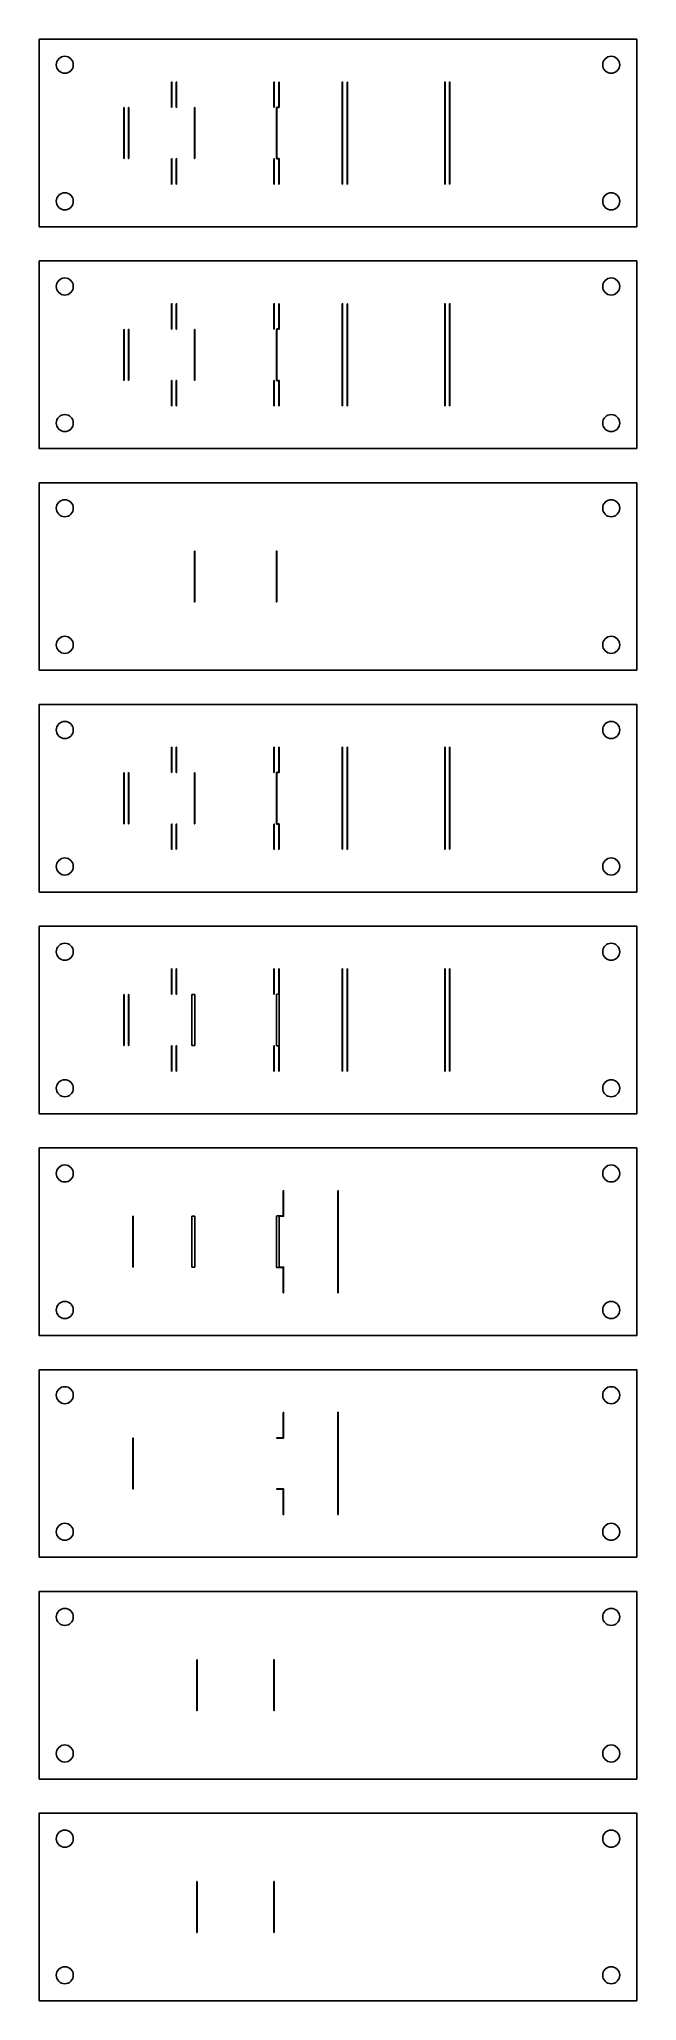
# Model space of a CAD drawing. Header units: metres. Extents: x -69 to 105, y -27 to 547.
import ezdxf

# ---------------------------------------------------------------- set-up
doc = ezdxf.new("R2010")
doc.units = ezdxf.units.M

msp = doc.modelspace()

# ---------------------------------------------------------------- linework, layer by layer
for points in [[(105.48, 492.14), (-69.48, 492.14), (-69.48, 547.09), (105.48, 547.09), (105.48, 492.14)], [(-59.5, 539.61), (-59.55, 540.1), (-59.69, 540.57), (-59.92, 541), (-60.23, 541.38), (-60.61, 541.69), (-61.04, 541.92), (-61.51, 542.07), (-62, 542.11), (-62.49, 542.07), (-62.96, 541.92), (-63.39, 541.69), (-63.77, 541.38), (-64.08, 541), (-64.31, 540.57), (-64.45, 540.1), (-64.5, 539.61), (-64.45, 539.13), (-64.31, 538.66), (-64.08, 538.23), (-63.77, 537.85), (-63.39, 537.54), (-62.96, 537.31), (-62.49, 537.16), (-62, 537.11), (-61.51, 537.16), (-61.04, 537.31), (-60.61, 537.54), (-60.23, 537.85), (-59.92, 538.23), (-59.69, 538.66), (-59.55, 539.13), (-59.5, 539.61)], [(100.5, 539.61), (100.45, 540.1), (100.31, 540.57), (100.08, 541), (99.77, 541.38), (99.39, 541.69), (98.96, 541.92), (98.49, 542.07), (98, 542.11), (97.51, 542.07), (97.04, 541.92), (96.61, 541.69), (96.23, 541.38), (95.92, 541), (95.69, 540.57), (95.55, 540.1), (95.5, 539.61), (95.55, 539.13), (95.69, 538.66), (95.92, 538.23), (96.23, 537.85), (96.61, 537.54), (97.04, 537.31), (97.51, 537.16), (98, 537.11), (98.49, 537.16), (98.96, 537.31), (99.39, 537.54), (99.77, 537.85), (100.08, 538.23), (100.31, 538.66), (100.45, 539.13), (100.5, 539.61)], [(-30.65, 527.17), (-30.65, 534.56), (-30.75, 534.56), (-30.75, 527.17), (-30.75, 527.17), (-30.65, 527.17)], [(-29.35, 534.56), (-29.35, 527.17), (-29.25, 527.17), (-29.25, 527.17), (-29.25, 527.17), (-29.25, 534.56), (-29.35, 534.56)], [(-0.65, 527.17), (-0.65, 534.56), (-0.75, 534.56), (-0.75, 527.17), (-0.75, 527.17), (-0.65, 527.17)], [(0.65, 534.56), (0.65, 527.21), (0.05, 527.21), (0, 527.17), (0.05, 527.17), (0.05, 527.17), (0.05, 527.16), (0.05, 527.16), (0.05, 527.11), (0.75, 527.11), (0.75, 527.12), (0.75, 534.56), (0.65, 534.56)], [(19.35, 504.67), (19.35, 534.56), (19.25, 534.56), (19.25, 504.67), (19.35, 504.67)], [(20.65, 534.56), (20.65, 504.67), (20.75, 504.67), (20.75, 534.56), (20.65, 534.56)], [(49.35, 504.67), (49.35, 534.56), (49.25, 534.56), (49.25, 504.67), (49.35, 504.67)], [(50.75, 504.67), (50.75, 534.56), (50.65, 534.56), (50.65, 504.67), (50.75, 504.67)], [(-44.75, 527.06), (-44.75, 512.17), (-44.65, 512.17), (-44.65, 527.06), (-44.75, 527.06)], [(-43.25, 512.17), (-43.25, 527.06), (-43.35, 527.06), (-43.35, 512.17), (-43.25, 512.17)], [(-24.05, 527.06), (-24.05, 512.17), (-23.95, 512.17), (-23.95, 527.06), (-24.05, 527.06)], [(-0.05, 527.06), (-0.05, 512.17), (0.05, 512.17), (0.05, 527.06), (-0.05, 527.06)], [(-30.75, 512.06), (-30.75, 504.67), (-30.65, 504.67), (-30.65, 512.06), (-30.75, 512.06)], [(-29.25, 504.67), (-29.25, 512.06), (-29.25, 512.06), (-29.35, 512.06), (-29.35, 504.67), (-29.25, 504.67)], [(-0.75, 512.06), (-0.75, 504.67), (-0.65, 504.67), (-0.65, 512.06), (-0.75, 512.06)], [(0, 512.06), (0.05, 512.01), (0.65, 512.01), (0.65, 504.67), (0.75, 504.67), (0.75, 512.11), (0.75, 512.11), (0.05, 512.11), (0.05, 512.07), (0.05, 512.07), (0.05, 512.06), (0.05, 512.06), (0, 512.06)], [(-59.5, 499.61), (-59.55, 500.1), (-59.69, 500.57), (-59.92, 501), (-60.23, 501.38), (-60.61, 501.69), (-61.04, 501.92), (-61.51, 502.07), (-62, 502.11), (-62.49, 502.07), (-62.96, 501.92), (-63.39, 501.69), (-63.77, 501.38), (-64.08, 501), (-64.31, 500.57), (-64.45, 500.1), (-64.5, 499.61), (-64.45, 499.13), (-64.31, 498.66), (-64.08, 498.23), (-63.77, 497.85), (-63.39, 497.54), (-62.96, 497.31), (-62.49, 497.16), (-62, 497.11), (-61.51, 497.16), (-61.04, 497.31), (-60.61, 497.54), (-60.23, 497.85), (-59.92, 498.23), (-59.69, 498.66), (-59.55, 499.13), (-59.5, 499.61)], [(100.5, 499.61), (100.45, 500.1), (100.31, 500.57), (100.08, 501), (99.77, 501.38), (99.39, 501.69), (98.96, 501.92), (98.49, 502.07), (98, 502.11), (97.51, 502.07), (97.04, 501.92), (96.61, 501.69), (96.23, 501.38), (95.92, 501), (95.69, 500.57), (95.55, 500.1), (95.5, 499.61), (95.55, 499.13), (95.69, 498.66), (95.92, 498.23), (96.23, 497.85), (96.61, 497.54), (97.04, 497.31), (97.51, 497.16), (98, 497.11), (98.49, 497.16), (98.96, 497.31), (99.39, 497.54), (99.77, 497.85), (100.08, 498.23), (100.31, 498.66), (100.45, 499.13), (100.5, 499.61)], [(105.48, 427.19), (-69.48, 427.19), (-69.48, 482.14), (105.48, 482.14), (105.48, 427.19)], [(-59.5, 474.66), (-59.55, 475.15), (-59.69, 475.62), (-59.92, 476.05), (-60.23, 476.43), (-60.61, 476.74), (-61.04, 476.97), (-61.51, 477.11), (-62, 477.16), (-62.49, 477.11), (-62.96, 476.97), (-63.39, 476.74), (-63.77, 476.43), (-64.08, 476.05), (-64.31, 475.62), (-64.45, 475.15), (-64.5, 474.66), (-64.45, 474.18), (-64.31, 473.71), (-64.08, 473.27), (-63.77, 472.9), (-63.39, 472.58), (-62.96, 472.35), (-62.49, 472.21), (-62, 472.16), (-61.51, 472.21), (-61.04, 472.35), (-60.61, 472.58), (-60.23, 472.9), (-59.92, 473.27), (-59.69, 473.71), (-59.55, 474.18), (-59.5, 474.66)], [(100.5, 474.66), (100.45, 475.15), (100.31, 475.62), (100.08, 476.05), (99.77, 476.43), (99.39, 476.74), (98.96, 476.97), (98.49, 477.11), (98, 477.16), (97.51, 477.11), (97.04, 476.97), (96.61, 476.74), (96.23, 476.43), (95.92, 476.05), (95.69, 475.62), (95.55, 475.15), (95.5, 474.66), (95.55, 474.18), (95.69, 473.71), (95.92, 473.27), (96.23, 472.9), (96.61, 472.58), (97.04, 472.35), (97.51, 472.21), (98, 472.16), (98.49, 472.21), (98.96, 472.35), (99.39, 472.58), (99.77, 472.9), (100.08, 473.27), (100.31, 473.71), (100.45, 474.18), (100.5, 474.66)], [(-30.65, 462.21), (-30.65, 469.61), (-30.75, 469.61), (-30.75, 462.21), (-30.75, 462.21), (-30.65, 462.21)], [(-29.35, 469.61), (-29.35, 462.21), (-29.25, 462.21), (-29.25, 462.21), (-29.25, 462.21), (-29.25, 469.61), (-29.35, 469.61)], [(-0.65, 462.21), (-0.65, 469.61), (-0.75, 469.61), (-0.75, 462.21), (-0.75, 462.21), (-0.65, 462.21)], [(0.65, 469.61), (0.65, 462.26), (0.05, 462.26), (0, 462.21), (0.05, 462.21), (0.05, 462.21), (0.05, 462.21), (0.05, 462.21), (0.05, 462.16), (0.75, 462.16), (0.75, 462.16), (0.75, 469.61), (0.65, 469.61)], [(19.35, 439.71), (19.35, 469.61), (19.25, 469.61), (19.25, 439.71), (19.35, 439.71)], [(20.65, 469.61), (20.65, 439.71), (20.75, 439.71), (20.75, 469.61), (20.65, 469.61)], [(49.35, 439.71), (49.35, 469.61), (49.25, 469.61), (49.25, 439.71), (49.35, 439.71)], [(50.75, 439.71), (50.75, 469.61), (50.65, 469.61), (50.65, 439.71), (50.75, 439.71)], [(-44.75, 462.11), (-44.75, 447.21), (-44.65, 447.21), (-44.65, 462.11), (-44.75, 462.11)], [(-43.25, 447.21), (-43.25, 462.11), (-43.35, 462.11), (-43.35, 447.21), (-43.25, 447.21)], [(-24.05, 462.11), (-24.05, 447.21), (-23.95, 447.21), (-23.95, 462.11), (-24.05, 462.11)], [(-0.05, 462.11), (-0.05, 447.21), (0.05, 447.21), (0.05, 462.11), (-0.05, 462.11)], [(-30.75, 447.11), (-30.75, 439.71), (-30.65, 439.71), (-30.65, 447.11), (-30.75, 447.11)], [(-29.25, 439.71), (-29.25, 447.11), (-29.25, 447.11), (-29.35, 447.11), (-29.35, 439.71), (-29.25, 439.71)], [(-0.75, 447.11), (-0.75, 439.71), (-0.65, 439.71), (-0.65, 447.11), (-0.75, 447.11)], [(0, 447.11), (0.05, 447.06), (0.65, 447.06), (0.65, 439.71), (0.75, 439.71), (0.75, 447.16), (0.75, 447.16), (0.05, 447.16), (0.05, 447.11), (0.05, 447.11), (0.05, 447.11), (0.05, 447.11), (0, 447.11)], [(-59.5, 434.66), (-59.55, 435.15), (-59.69, 435.62), (-59.92, 436.05), (-60.23, 436.43), (-60.61, 436.74), (-61.04, 436.97), (-61.51, 437.11), (-62, 437.16), (-62.49, 437.11), (-62.96, 436.97), (-63.39, 436.74), (-63.77, 436.43), (-64.08, 436.05), (-64.31, 435.62), (-64.45, 435.15), (-64.5, 434.66), (-64.45, 434.18), (-64.31, 433.71), (-64.08, 433.27), (-63.77, 432.9), (-63.39, 432.58), (-62.96, 432.35), (-62.49, 432.21), (-62, 432.16), (-61.51, 432.21), (-61.04, 432.35), (-60.61, 432.58), (-60.23, 432.9), (-59.92, 433.27), (-59.69, 433.71), (-59.55, 434.18), (-59.5, 434.66)], [(100.5, 434.66), (100.45, 435.15), (100.31, 435.62), (100.08, 436.05), (99.77, 436.43), (99.39, 436.74), (98.96, 436.97), (98.49, 437.11), (98, 437.16), (97.51, 437.11), (97.04, 436.97), (96.61, 436.74), (96.23, 436.43), (95.92, 436.05), (95.69, 435.62), (95.55, 435.15), (95.5, 434.66), (95.55, 434.18), (95.69, 433.71), (95.92, 433.27), (96.23, 432.9), (96.61, 432.58), (97.04, 432.35), (97.51, 432.21), (98, 432.16), (98.49, 432.21), (98.96, 432.35), (99.39, 432.58), (99.77, 432.9), (100.08, 433.27), (100.31, 433.71), (100.45, 434.18), (100.5, 434.66)], [(105.48, 362.24), (-69.48, 362.24), (-69.48, 417.19), (105.48, 417.19), (105.48, 362.24)], [(-59.5, 409.71), (-59.55, 410.2), (-59.69, 410.67), (-59.92, 411.1), (-60.23, 411.48), (-60.61, 411.79), (-61.04, 412.02), (-61.51, 412.16), (-62, 412.21), (-62.49, 412.16), (-62.96, 412.02), (-63.39, 411.79), (-63.77, 411.48), (-64.08, 411.1), (-64.31, 410.67), (-64.45, 410.2), (-64.5, 409.71), (-64.45, 409.22), (-64.31, 408.75), (-64.08, 408.32), (-63.77, 407.94), (-63.39, 407.63), (-62.96, 407.4), (-62.49, 407.26), (-62, 407.21), (-61.51, 407.26), (-61.04, 407.4), (-60.61, 407.63), (-60.23, 407.94), (-59.92, 408.32), (-59.69, 408.75), (-59.55, 409.22), (-59.5, 409.71)], [(100.5, 409.71), (100.45, 410.2), (100.31, 410.67), (100.08, 411.1), (99.77, 411.48), (99.39, 411.79), (98.96, 412.02), (98.49, 412.16), (98, 412.21), (97.51, 412.16), (97.04, 412.02), (96.61, 411.79), (96.23, 411.48), (95.92, 411.1), (95.69, 410.67), (95.55, 410.2), (95.5, 409.71), (95.55, 409.22), (95.69, 408.75), (95.92, 408.32), (96.23, 407.94), (96.61, 407.63), (97.04, 407.4), (97.51, 407.26), (98, 407.21), (98.49, 407.26), (98.96, 407.4), (99.39, 407.63), (99.77, 407.94), (100.08, 408.32), (100.31, 408.75), (100.45, 409.22), (100.5, 409.71)], [(-24.05, 397.16), (-24.05, 382.26), (-23.95, 382.26), (-23.95, 397.16), (-24.05, 397.16)], [(0.05, 382.26), (0.05, 397.16), (-0.05, 397.16), (-0.05, 382.26), (0.05, 382.26)], [(-59.5, 369.71), (-59.55, 370.2), (-59.69, 370.67), (-59.92, 371.1), (-60.23, 371.48), (-60.61, 371.79), (-61.04, 372.02), (-61.51, 372.16), (-62, 372.21), (-62.49, 372.16), (-62.96, 372.02), (-63.39, 371.79), (-63.77, 371.48), (-64.08, 371.1), (-64.31, 370.67), (-64.45, 370.2), (-64.5, 369.71), (-64.45, 369.22), (-64.31, 368.75), (-64.08, 368.32), (-63.77, 367.94), (-63.39, 367.63), (-62.96, 367.4), (-62.49, 367.26), (-62, 367.21), (-61.51, 367.26), (-61.04, 367.4), (-60.61, 367.63), (-60.23, 367.94), (-59.92, 368.32), (-59.69, 368.75), (-59.55, 369.22), (-59.5, 369.71)], [(100.5, 369.71), (100.45, 370.2), (100.31, 370.67), (100.08, 371.1), (99.77, 371.48), (99.39, 371.79), (98.96, 372.02), (98.49, 372.16), (98, 372.21), (97.51, 372.16), (97.04, 372.02), (96.61, 371.79), (96.23, 371.48), (95.92, 371.1), (95.69, 370.67), (95.55, 370.2), (95.5, 369.71), (95.55, 369.22), (95.69, 368.75), (95.92, 368.32), (96.23, 367.94), (96.61, 367.63), (97.04, 367.4), (97.51, 367.26), (98, 367.21), (98.49, 367.26), (98.96, 367.4), (99.39, 367.63), (99.77, 367.94), (100.08, 368.32), (100.31, 368.75), (100.45, 369.22), (100.5, 369.71)], [(105.48, 297.28), (-69.48, 297.28), (-69.48, 352.24), (105.48, 352.24), (105.48, 297.28)], [(-59.5, 344.76), (-59.55, 345.25), (-59.69, 345.72), (-59.92, 346.15), (-60.23, 346.53), (-60.61, 346.84), (-61.04, 347.07), (-61.51, 347.21), (-62, 347.26), (-62.49, 347.21), (-62.96, 347.07), (-63.39, 346.84), (-63.77, 346.53), (-64.08, 346.15), (-64.31, 345.72), (-64.45, 345.25), (-64.5, 344.76), (-64.45, 344.27), (-64.31, 343.8), (-64.08, 343.37), (-63.77, 342.99), (-63.39, 342.68), (-62.96, 342.45), (-62.49, 342.31), (-62, 342.26), (-61.51, 342.31), (-61.04, 342.45), (-60.61, 342.68), (-60.23, 342.99), (-59.92, 343.37), (-59.69, 343.8), (-59.55, 344.27), (-59.5, 344.76)], [(100.5, 344.76), (100.45, 345.25), (100.31, 345.72), (100.08, 346.15), (99.77, 346.53), (99.39, 346.84), (98.96, 347.07), (98.49, 347.21), (98, 347.26), (97.51, 347.21), (97.04, 347.07), (96.61, 346.84), (96.23, 346.53), (95.92, 346.15), (95.69, 345.72), (95.55, 345.25), (95.5, 344.76), (95.55, 344.27), (95.69, 343.8), (95.92, 343.37), (96.23, 342.99), (96.61, 342.68), (97.04, 342.45), (97.51, 342.31), (98, 342.26), (98.49, 342.31), (98.96, 342.45), (99.39, 342.68), (99.77, 342.99), (100.08, 343.37), (100.31, 343.8), (100.45, 344.27), (100.5, 344.76)], [(-30.65, 332.31), (-30.65, 339.71), (-30.75, 339.71), (-30.75, 332.31), (-30.75, 332.31), (-30.65, 332.31)], [(-29.35, 339.71), (-29.35, 332.31), (-29.25, 332.31), (-29.25, 332.31), (-29.25, 332.31), (-29.25, 339.71), (-29.35, 339.71)], [(-0.65, 332.31), (-0.65, 339.71), (-0.75, 339.71), (-0.75, 332.31), (-0.75, 332.31), (-0.65, 332.31)], [(0.65, 339.71), (0.65, 332.36), (0.05, 332.36), (0, 332.31), (0.05, 332.31), (0.05, 332.31), (0.05, 332.31), (0.05, 332.31), (0.05, 332.26), (0.75, 332.26), (0.75, 332.26), (0.75, 339.71), (0.65, 339.71)], [(19.35, 309.81), (19.35, 339.71), (19.25, 339.71), (19.25, 309.81), (19.35, 309.81)], [(20.65, 339.71), (20.65, 309.81), (20.75, 309.81), (20.75, 339.71), (20.65, 339.71)], [(49.35, 309.81), (49.35, 339.71), (49.25, 339.71), (49.25, 309.81), (49.35, 309.81)], [(50.75, 309.81), (50.75, 339.71), (50.65, 339.71), (50.65, 309.81), (50.75, 309.81)], [(-44.75, 332.21), (-44.75, 317.31), (-44.65, 317.31), (-44.65, 332.21), (-44.75, 332.21)], [(-43.25, 317.31), (-43.25, 332.21), (-43.35, 332.21), (-43.35, 317.31), (-43.25, 317.31)], [(-24.05, 332.21), (-24.05, 317.31), (-23.95, 317.31), (-23.95, 332.21), (-24.05, 332.21)], [(0.05, 317.31), (0.05, 332.21), (-0.05, 332.21), (-0.05, 317.31), (0.05, 317.31)], [(-30.75, 317.21), (-30.75, 309.81), (-30.65, 309.81), (-30.65, 317.21), (-30.75, 317.21)], [(-29.25, 309.81), (-29.25, 317.21), (-29.25, 317.21), (-29.35, 317.21), (-29.35, 309.81), (-29.25, 309.81)], [(-0.75, 317.21), (-0.75, 309.81), (-0.65, 309.81), (-0.65, 317.21), (-0.75, 317.21)], [(0, 317.21), (0.05, 317.16), (0.65, 317.16), (0.65, 309.81), (0.75, 309.81), (0.75, 317.26), (0.75, 317.26), (0.05, 317.26), (0.05, 317.21), (0.05, 317.21), (0.05, 317.21), (0.05, 317.21), (0, 317.21)], [(-59.5, 304.76), (-59.55, 305.25), (-59.69, 305.72), (-59.92, 306.15), (-60.23, 306.53), (-60.61, 306.84), (-61.04, 307.07), (-61.51, 307.21), (-62, 307.26), (-62.49, 307.21), (-62.96, 307.07), (-63.39, 306.84), (-63.77, 306.53), (-64.08, 306.15), (-64.31, 305.72), (-64.45, 305.25), (-64.5, 304.76), (-64.45, 304.27), (-64.31, 303.8), (-64.08, 303.37), (-63.77, 302.99), (-63.39, 302.68), (-62.96, 302.45), (-62.49, 302.31), (-62, 302.26), (-61.51, 302.31), (-61.04, 302.45), (-60.61, 302.68), (-60.23, 302.99), (-59.92, 303.37), (-59.69, 303.8), (-59.55, 304.27), (-59.5, 304.76)], [(100.5, 304.76), (100.45, 305.25), (100.31, 305.72), (100.08, 306.15), (99.77, 306.53), (99.39, 306.84), (98.96, 307.07), (98.49, 307.21), (98, 307.26), (97.51, 307.21), (97.04, 307.07), (96.61, 306.84), (96.23, 306.53), (95.92, 306.15), (95.69, 305.72), (95.55, 305.25), (95.5, 304.76), (95.55, 304.27), (95.69, 303.8), (95.92, 303.37), (96.23, 302.99), (96.61, 302.68), (97.04, 302.45), (97.51, 302.31), (98, 302.26), (98.49, 302.31), (98.96, 302.45), (99.39, 302.68), (99.77, 302.99), (100.08, 303.37), (100.31, 303.8), (100.45, 304.27), (100.5, 304.76)], [(105.48, 232.33), (-69.48, 232.33), (-69.48, 287.28), (105.48, 287.28), (105.48, 232.33)], [(-59.5, 279.81), (-59.55, 280.3), (-59.69, 280.76), (-59.92, 281.2), (-60.23, 281.58), (-60.61, 281.89), (-61.04, 282.12), (-61.51, 282.26), (-62, 282.31), (-62.49, 282.26), (-62.96, 282.12), (-63.39, 281.89), (-63.77, 281.58), (-64.08, 281.2), (-64.31, 280.76), (-64.45, 280.3), (-64.5, 279.81), (-64.45, 279.32), (-64.31, 278.85), (-64.08, 278.42), (-63.77, 278.04), (-63.39, 277.73), (-62.96, 277.5), (-62.49, 277.36), (-62, 277.31), (-61.51, 277.36), (-61.04, 277.5), (-60.61, 277.73), (-60.23, 278.04), (-59.92, 278.42), (-59.69, 278.85), (-59.55, 279.32), (-59.5, 279.81)], [(100.5, 279.81), (100.45, 280.3), (100.31, 280.76), (100.08, 281.2), (99.77, 281.58), (99.39, 281.89), (98.96, 282.12), (98.49, 282.26), (98, 282.31), (97.51, 282.26), (97.04, 282.12), (96.61, 281.89), (96.23, 281.58), (95.92, 281.2), (95.69, 280.76), (95.55, 280.3), (95.5, 279.81), (95.55, 279.32), (95.69, 278.85), (95.92, 278.42), (96.23, 278.04), (96.61, 277.73), (97.04, 277.5), (97.51, 277.36), (98, 277.31), (98.49, 277.36), (98.96, 277.5), (99.39, 277.73), (99.77, 278.04), (100.08, 278.42), (100.31, 278.85), (100.45, 279.32), (100.5, 279.81)], [(-30.65, 267.36), (-30.65, 274.76), (-30.75, 274.76), (-30.75, 267.36), (-30.75, 267.36), (-30.65, 267.36)], [(-29.35, 274.76), (-29.35, 267.36), (-29.25, 267.36), (-29.25, 267.36), (-29.25, 267.36), (-29.25, 274.76), (-29.35, 274.76)], [(-0.65, 267.36), (-0.65, 274.76), (-0.75, 274.76), (-0.75, 267.36), (-0.75, 267.36), (-0.65, 267.36)], [(0.05, 252.26), (0.65, 252.26), (0.65, 244.86), (0.75, 244.86), (0.75, 252.31), (0.75, 253.06), (0.75, 267.31), (0.75, 274.76), (0.65, 274.76), (0.65, 267.36), (0.25, 267.36), (0.05, 267.36), (0.05, 267.36), (0.05, 267.36), (0.05, 267.26), (0.05, 267.26), (0.05, 267.26), (0.05, 267.26), (-0.05, 267.26), (-0.05, 252.36), (0.05, 252.36), (0.05, 252.36), (0.05, 252.36), (0.05, 252.36), (0.05, 252.26), (0.05, 252.26), (0.05, 252.26)], [(19.35, 244.86), (19.35, 274.76), (19.25, 274.76), (19.25, 244.86), (19.35, 244.86)], [(20.65, 274.76), (20.65, 244.86), (20.75, 244.86), (20.75, 274.76), (20.65, 274.76)], [(49.35, 244.86), (49.35, 274.76), (49.25, 274.76), (49.25, 244.86), (49.35, 244.86)], [(50.75, 244.86), (50.75, 274.76), (50.65, 274.76), (50.65, 244.86), (50.75, 244.86)], [(-44.75, 267.26), (-44.75, 252.36), (-44.65, 252.36), (-44.65, 267.26), (-44.75, 267.26)], [(-43.25, 252.36), (-43.25, 267.26), (-43.35, 267.26), (-43.35, 252.36), (-43.25, 252.36)], [(-24.75, 267.26), (-24.75, 266.56), (-24.75, 252.36), (-24.05, 252.36), (-23.95, 252.36), (-23.95, 267.26), (-24.75, 267.26)], [(-30.75, 252.26), (-30.75, 244.86), (-30.65, 244.86), (-30.65, 252.26), (-30.75, 252.26)], [(-29.25, 244.86), (-29.25, 252.26), (-29.25, 252.26), (-29.35, 252.26), (-29.35, 244.86), (-29.25, 244.86)], [(-0.75, 252.26), (-0.75, 244.86), (-0.65, 244.86), (-0.65, 252.26), (-0.75, 252.26)], [(-59.5, 239.81), (-59.55, 240.3), (-59.69, 240.76), (-59.92, 241.2), (-60.23, 241.58), (-60.61, 241.89), (-61.04, 242.12), (-61.51, 242.26), (-62, 242.31), (-62.49, 242.26), (-62.96, 242.12), (-63.39, 241.89), (-63.77, 241.58), (-64.08, 241.2), (-64.31, 240.76), (-64.45, 240.3), (-64.5, 239.81), (-64.45, 239.32), (-64.31, 238.85), (-64.08, 238.42), (-63.77, 238.04), (-63.39, 237.73), (-62.96, 237.5), (-62.49, 237.36), (-62, 237.31), (-61.51, 237.36), (-61.04, 237.5), (-60.61, 237.73), (-60.23, 238.04), (-59.92, 238.42), (-59.69, 238.85), (-59.55, 239.32), (-59.5, 239.81)], [(100.5, 239.81), (100.45, 240.3), (100.31, 240.76), (100.08, 241.2), (99.77, 241.58), (99.39, 241.89), (98.96, 242.12), (98.49, 242.26), (98, 242.31), (97.51, 242.26), (97.04, 242.12), (96.61, 241.89), (96.23, 241.58), (95.92, 241.2), (95.69, 240.76), (95.55, 240.3), (95.5, 239.81), (95.55, 239.32), (95.69, 238.85), (95.92, 238.42), (96.23, 238.04), (96.61, 237.73), (97.04, 237.5), (97.51, 237.36), (98, 237.31), (98.49, 237.36), (98.96, 237.5), (99.39, 237.73), (99.77, 238.04), (100.08, 238.42), (100.31, 238.85), (100.45, 239.32), (100.5, 239.81)], [(105.48, 167.38), (-69.48, 167.38), (-69.48, 222.33), (105.48, 222.33), (105.48, 167.38)], [(-59.5, 214.86), (-59.55, 215.34), (-59.69, 215.81), (-59.92, 216.24), (-60.23, 216.62), (-60.61, 216.93), (-61.04, 217.17), (-61.51, 217.31), (-62, 217.36), (-62.49, 217.31), (-62.96, 217.17), (-63.39, 216.93), (-63.77, 216.62), (-64.08, 216.24), (-64.31, 215.81), (-64.45, 215.34), (-64.5, 214.86), (-64.45, 214.37), (-64.31, 213.9), (-64.08, 213.47), (-63.77, 213.09), (-63.39, 212.78), (-62.96, 212.55), (-62.49, 212.4), (-62, 212.36), (-61.51, 212.4), (-61.04, 212.55), (-60.61, 212.78), (-60.23, 213.09), (-59.92, 213.47), (-59.69, 213.9), (-59.55, 214.37), (-59.5, 214.86)], [(100.5, 214.86), (100.45, 215.34), (100.31, 215.81), (100.08, 216.24), (99.77, 216.62), (99.39, 216.93), (98.96, 217.17), (98.49, 217.31), (98, 217.36), (97.51, 217.31), (97.04, 217.17), (96.61, 216.93), (96.23, 216.62), (95.92, 216.24), (95.69, 215.81), (95.55, 215.34), (95.5, 214.86), (95.55, 214.37), (95.69, 213.9), (95.92, 213.47), (96.23, 213.09), (96.61, 212.78), (97.04, 212.55), (97.51, 212.4), (98, 212.36), (98.49, 212.4), (98.96, 212.55), (99.39, 212.78), (99.77, 213.09), (100.08, 213.47), (100.31, 213.9), (100.45, 214.37), (100.5, 214.86)], [(0.75, 187.41), (0.75, 188.11), (0.75, 202.31), (2.05, 202.31), (2.05, 209.8), (2.05, 209.8), (1.95, 209.8), (1.95, 202.41), (0.75, 202.41), (0.25, 202.41), (0.05, 202.41), (0.05, 202.4), (0.05, 202.4), (0.05, 202.31), (0.05, 202.31), (0.05, 202.3), (0.05, 202.3), (-0.05, 202.3), (-0.05, 202.3), (-0.05, 187.41), (-0.05, 187.41), (0.05, 187.41), (0.05, 187.41), (0.05, 187.4), (0.05, 187.4), (0.05, 187.31), (0.05, 187.31), (0.05, 187.31), (0.05, 187.31), (1.95, 187.31), (1.95, 179.91), (2.05, 179.91), (2.05, 179.91), (2.05, 179.91), (2.05, 187.41), (0.75, 187.41)], [(17.95, 209.8), (17.95, 179.91), (17.95, 179.91), (18.05, 179.91), (18.05, 209.8), (17.95, 209.8), (17.95, 209.8)], [(-41.95, 187.41), (-41.95, 202.3), (-41.95, 202.3), (-42.05, 202.3), (-42.05, 187.41), (-41.95, 187.41), (-41.95, 187.41)], [(-24.75, 202.3), (-24.75, 201.61), (-24.75, 187.41), (-24.75, 187.41), (-24.05, 187.41), (-24.05, 187.41), (-23.95, 187.41), (-23.95, 202.3), (-23.95, 202.3), (-24.05, 202.3), (-24.75, 202.3), (-24.75, 202.3)], [(-59.5, 174.86), (-59.55, 175.34), (-59.69, 175.81), (-59.92, 176.24), (-60.23, 176.62), (-60.61, 176.93), (-61.04, 177.17), (-61.51, 177.31), (-62, 177.36), (-62.49, 177.31), (-62.96, 177.17), (-63.39, 176.93), (-63.77, 176.62), (-64.08, 176.24), (-64.31, 175.81), (-64.45, 175.34), (-64.5, 174.86), (-64.45, 174.37), (-64.31, 173.9), (-64.08, 173.47), (-63.77, 173.09), (-63.39, 172.78), (-62.96, 172.55), (-62.49, 172.4), (-62, 172.36), (-61.51, 172.4), (-61.04, 172.55), (-60.61, 172.78), (-60.23, 173.09), (-59.92, 173.47), (-59.69, 173.9), (-59.55, 174.37), (-59.5, 174.86)], [(100.5, 174.86), (100.45, 175.34), (100.31, 175.81), (100.08, 176.24), (99.77, 176.62), (99.39, 176.93), (98.96, 177.17), (98.49, 177.31), (98, 177.36), (97.51, 177.31), (97.04, 177.17), (96.61, 176.93), (96.23, 176.62), (95.92, 176.24), (95.69, 175.81), (95.55, 175.34), (95.5, 174.86), (95.55, 174.37), (95.69, 173.9), (95.92, 173.47), (96.23, 173.09), (96.61, 172.78), (97.04, 172.55), (97.51, 172.4), (98, 172.36), (98.49, 172.4), (98.96, 172.55), (99.39, 172.78), (99.77, 173.09), (100.08, 173.47), (100.31, 173.9), (100.45, 174.37), (100.5, 174.86)], [(105.48, 102.43), (-69.48, 102.43), (-69.48, 157.38), (105.48, 157.38), (105.48, 102.43)], [(-59.5, 149.9), (-59.55, 150.39), (-59.69, 150.86), (-59.92, 151.29), (-60.23, 151.67), (-60.61, 151.98), (-61.04, 152.21), (-61.51, 152.36), (-62, 152.4), (-62.49, 152.36), (-62.96, 152.21), (-63.39, 151.98), (-63.77, 151.67), (-64.08, 151.29), (-64.31, 150.86), (-64.45, 150.39), (-64.5, 149.9), (-64.45, 149.42), (-64.31, 148.95), (-64.08, 148.51), (-63.77, 148.14), (-63.39, 147.83), (-62.96, 147.59), (-62.49, 147.45), (-62, 147.4), (-61.51, 147.45), (-61.04, 147.59), (-60.61, 147.83), (-60.23, 148.14), (-59.92, 148.51), (-59.69, 148.95), (-59.55, 149.42), (-59.5, 149.9)], [(100.5, 149.9), (100.45, 150.39), (100.31, 150.86), (100.08, 151.29), (99.77, 151.67), (99.39, 151.98), (98.96, 152.21), (98.49, 152.36), (98, 152.4), (97.51, 152.36), (97.04, 152.21), (96.61, 151.98), (96.23, 151.67), (95.92, 151.29), (95.69, 150.86), (95.55, 150.39), (95.5, 149.9), (95.55, 149.42), (95.69, 148.95), (95.92, 148.51), (96.23, 148.14), (96.61, 147.83), (97.04, 147.59), (97.51, 147.45), (98, 147.4), (98.49, 147.45), (98.96, 147.59), (99.39, 147.83), (99.77, 148.14), (100.08, 148.51), (100.31, 148.95), (100.45, 149.42), (100.5, 149.9)], [(1.95, 144.85), (1.95, 137.45), (0.25, 137.45), (0.05, 137.45), (0.05, 137.45), (0.05, 137.45), (0.05, 137.4), (0.05, 137.35), (0.05, 137.35), (0.05, 137.35), (0.25, 137.35), (0.25, 137.35), (2.05, 137.35), (2.05, 144.85), (2.05, 144.85), (1.95, 144.85)], [(18.05, 114.95), (18.05, 144.85), (17.95, 144.85), (17.95, 144.85), (17.95, 114.95), (17.95, 114.95), (18.05, 114.95)], [(-42.05, 137.35), (-42.05, 122.45), (-41.95, 122.45), (-41.95, 122.45), (-41.95, 137.35), (-41.95, 137.35), (-42.05, 137.35)], [(0.05, 122.35), (0.05, 122.35), (1.95, 122.35), (1.95, 114.95), (2.05, 114.95), (2.05, 114.95), (2.05, 122.45), (0.05, 122.45), (0.05, 122.36), (0.05, 122.35), (0.05, 122.35)], [(-59.5, 109.9), (-59.55, 110.39), (-59.69, 110.86), (-59.92, 111.29), (-60.23, 111.67), (-60.61, 111.98), (-61.04, 112.21), (-61.51, 112.36), (-62, 112.4), (-62.49, 112.36), (-62.96, 112.21), (-63.39, 111.98), (-63.77, 111.67), (-64.08, 111.29), (-64.31, 110.86), (-64.45, 110.39), (-64.5, 109.9), (-64.45, 109.42), (-64.31, 108.95), (-64.08, 108.51), (-63.77, 108.14), (-63.39, 107.83), (-62.96, 107.59), (-62.49, 107.45), (-62, 107.4), (-61.51, 107.45), (-61.04, 107.59), (-60.61, 107.83), (-60.23, 108.14), (-59.92, 108.51), (-59.69, 108.95), (-59.55, 109.42), (-59.5, 109.9)], [(100.5, 109.9), (100.45, 110.39), (100.31, 110.86), (100.08, 111.29), (99.77, 111.67), (99.39, 111.98), (98.96, 112.21), (98.49, 112.36), (98, 112.4), (97.51, 112.36), (97.04, 112.21), (96.61, 111.98), (96.23, 111.67), (95.92, 111.29), (95.69, 110.86), (95.55, 110.39), (95.5, 109.9), (95.55, 109.42), (95.69, 108.95), (95.92, 108.51), (96.23, 108.14), (96.61, 107.83), (97.04, 107.59), (97.51, 107.45), (98, 107.4), (98.49, 107.45), (98.96, 107.59), (99.39, 107.83), (99.77, 108.14), (100.08, 108.51), (100.31, 108.95), (100.45, 109.42), (100.5, 109.9)], [(105.48, 37.48), (-69.48, 37.48), (-69.48, 92.43), (105.48, 92.43), (105.48, 37.48)], [(-59.5, 84.95), (-59.55, 85.44), (-59.69, 85.91), (-59.92, 86.34), (-60.23, 86.72), (-60.61, 87.03), (-61.04, 87.26), (-61.51, 87.4), (-62, 87.45), (-62.49, 87.4), (-62.96, 87.26), (-63.39, 87.03), (-63.77, 86.72), (-64.08, 86.34), (-64.31, 85.91), (-64.45, 85.44), (-64.5, 84.95), (-64.45, 84.46), (-64.31, 84), (-64.08, 83.56), (-63.77, 83.18), (-63.39, 82.87), (-62.96, 82.64), (-62.49, 82.5), (-62, 82.45), (-61.51, 82.5), (-61.04, 82.64), (-60.61, 82.87), (-60.23, 83.18), (-59.92, 83.56), (-59.69, 84), (-59.55, 84.46), (-59.5, 84.95)], [(100.5, 84.95), (100.45, 85.44), (100.31, 85.91), (100.08, 86.34), (99.77, 86.72), (99.39, 87.03), (98.96, 87.26), (98.49, 87.4), (98, 87.45), (97.51, 87.4), (97.04, 87.26), (96.61, 87.03), (96.23, 86.72), (95.92, 86.34), (95.69, 85.91), (95.55, 85.44), (95.5, 84.95), (95.55, 84.46), (95.69, 84), (95.92, 83.56), (96.23, 83.18), (96.61, 82.87), (97.04, 82.64), (97.51, 82.5), (98, 82.45), (98.49, 82.5), (98.96, 82.64), (99.39, 82.87), (99.77, 83.18), (100.08, 83.56), (100.31, 84), (100.45, 84.46), (100.5, 84.95)], [(-23.35, 72.4), (-23.35, 58.2), (-23.35, 57.5), (-23.25, 57.5), (-23.25, 57.5), (-23.25, 58.2), (-23.25, 72.4), (-23.25, 72.4), (-23.35, 72.4)], [(-0.65, 57.5), (-0.65, 71.7), (-0.65, 72.4), (-0.75, 72.4), (-0.75, 72.4), (-0.75, 71.7), (-0.75, 57.5), (-0.75, 57.5), (-0.75, 57.5), (-0.65, 57.5)], [(-59.5, 44.95), (-59.55, 45.44), (-59.69, 45.91), (-59.92, 46.34), (-60.23, 46.72), (-60.61, 47.03), (-61.04, 47.26), (-61.51, 47.4), (-62, 47.45), (-62.49, 47.4), (-62.96, 47.26), (-63.39, 47.03), (-63.77, 46.72), (-64.08, 46.34), (-64.31, 45.91), (-64.45, 45.44), (-64.5, 44.95), (-64.45, 44.46), (-64.31, 44), (-64.08, 43.56), (-63.77, 43.18), (-63.39, 42.87), (-62.96, 42.64), (-62.49, 42.5), (-62, 42.45), (-61.51, 42.5), (-61.04, 42.64), (-60.61, 42.87), (-60.23, 43.18), (-59.92, 43.56), (-59.69, 44), (-59.55, 44.46), (-59.5, 44.95)], [(100.5, 44.95), (100.45, 45.44), (100.31, 45.91), (100.08, 46.34), (99.77, 46.72), (99.39, 47.03), (98.96, 47.26), (98.49, 47.4), (98, 47.45), (97.51, 47.4), (97.04, 47.26), (96.61, 47.03), (96.23, 46.72), (95.92, 46.34), (95.69, 45.91), (95.55, 45.44), (95.5, 44.95), (95.55, 44.46), (95.69, 44), (95.92, 43.56), (96.23, 43.18), (96.61, 42.87), (97.04, 42.64), (97.51, 42.5), (98, 42.45), (98.49, 42.5), (98.96, 42.64), (99.39, 42.87), (99.77, 43.18), (100.08, 43.56), (100.31, 44), (100.45, 44.46), (100.5, 44.95)], [(105.48, -27.48), (-69.48, -27.48), (-69.48, 27.48), (105.48, 27.48), (105.48, -27.48)], [(-59.5, 20), (-59.55, 20.49), (-59.69, 20.96), (-59.92, 21.39), (-60.23, 21.77), (-60.61, 22.08), (-61.04, 22.31), (-61.51, 22.45), (-62, 22.5), (-62.49, 22.45), (-62.96, 22.31), (-63.39, 22.08), (-63.77, 21.77), (-64.08, 21.39), (-64.31, 20.96), (-64.45, 20.49), (-64.5, 20), (-64.45, 19.51), (-64.31, 19.04), (-64.08, 18.61), (-63.77, 18.23), (-63.39, 17.92), (-62.96, 17.69), (-62.49, 17.55), (-62, 17.5), (-61.51, 17.55), (-61.04, 17.69), (-60.61, 17.92), (-60.23, 18.23), (-59.92, 18.61), (-59.69, 19.04), (-59.55, 19.51), (-59.5, 20)], [(100.5, 20), (100.45, 20.49), (100.31, 20.96), (100.08, 21.39), (99.77, 21.77), (99.39, 22.08), (98.96, 22.31), (98.49, 22.45), (98, 22.5), (97.51, 22.45), (97.04, 22.31), (96.61, 22.08), (96.23, 21.77), (95.92, 21.39), (95.69, 20.96), (95.55, 20.49), (95.5, 20), (95.55, 19.51), (95.69, 19.04), (95.92, 18.61), (96.23, 18.23), (96.61, 17.92), (97.04, 17.69), (97.51, 17.55), (98, 17.5), (98.49, 17.55), (98.96, 17.69), (99.39, 17.92), (99.77, 18.23), (100.08, 18.61), (100.31, 19.04), (100.45, 19.51), (100.5, 20)], [(-23.35, 7.45), (-23.35, -6.75), (-23.35, -7.45), (-23.25, -7.45), (-23.25, -7.45), (-23.25, -6.75), (-23.25, 7.45), (-23.25, 7.45), (-23.35, 7.45)], [(-0.65, -7.45), (-0.65, 6.75), (-0.65, 7.45), (-0.75, 7.45), (-0.75, 7.45), (-0.75, 6.75), (-0.75, -7.45), (-0.75, -7.45), (-0.75, -7.45), (-0.65, -7.45)], [(-59.5, -20), (-59.55, -19.51), (-59.69, -19.04), (-59.92, -18.61), (-60.23, -18.23), (-60.61, -17.92), (-61.04, -17.69), (-61.51, -17.55), (-62, -17.5), (-62.49, -17.55), (-62.96, -17.69), (-63.39, -17.92), (-63.77, -18.23), (-64.08, -18.61), (-64.31, -19.04), (-64.45, -19.51), (-64.5, -20), (-64.45, -20.49), (-64.31, -20.96), (-64.08, -21.39), (-63.77, -21.77), (-63.39, -22.08), (-62.96, -22.31), (-62.49, -22.45), (-62, -22.5), (-61.51, -22.45), (-61.04, -22.31), (-60.61, -22.08), (-60.23, -21.77), (-59.92, -21.39), (-59.69, -20.96), (-59.55, -20.49), (-59.5, -20)], [(100.5, -20), (100.45, -19.51), (100.31, -19.04), (100.08, -18.61), (99.77, -18.23), (99.39, -17.92), (98.96, -17.69), (98.49, -17.55), (98, -17.5), (97.51, -17.55), (97.04, -17.69), (96.61, -17.92), (96.23, -18.23), (95.92, -18.61), (95.69, -19.04), (95.55, -19.51), (95.5, -20), (95.55, -20.49), (95.69, -20.96), (95.92, -21.39), (96.23, -21.77), (96.61, -22.08), (97.04, -22.31), (97.51, -22.45), (98, -22.5), (98.49, -22.45), (98.96, -22.31), (99.39, -22.08), (99.77, -21.77), (100.08, -21.39), (100.31, -20.96), (100.45, -20.49), (100.5, -20)]]:
    msp.add_lwpolyline(points)

doc.saveas('drawing.dxf')
